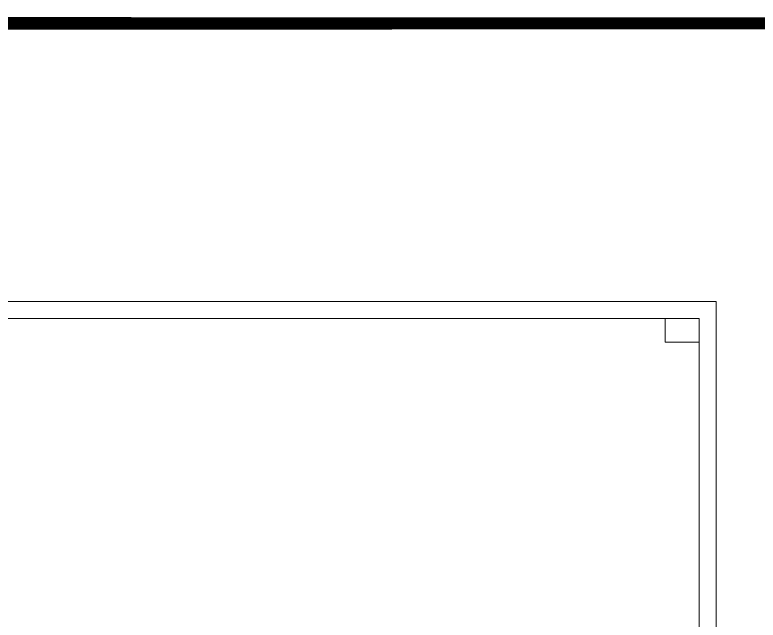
# Model space of a CAD drawing. Header units: metres. Extents: x -443 to 179, y -184 to -91.
# Drawn here: x -166.06 to -144.17, y -157.17 to -139.35 of the extents above; entities that cross this region are included whole.
import ezdxf

# ---------------------------------------------------------------- set-up
doc = ezdxf.new("R2010")
doc.units = ezdxf.units.M
doc.header["$MEASUREMENT"] = 0
doc.layers.add('Level 50', color=7, linetype='Continuous', lineweight=0)

msp = doc.modelspace()

# ---------------------------------------------------------------- linework, layer by layer
at = {"color": 1, "linetype": 'Continuous', "lineweight": 13}
msp.add_lwpolyline([(-442.29268327, -139.59917875, 0.5, 0.2, 0), (179.07218429, -139.59917875, 0.2, 0.2, 0), (179.07218429, -183.59219554, 0.2, 0.2, 0), (-442.29268327, -183.59219554, 0.2, 0.2, 0)], format="xyseb", close=True, dxfattribs=at)
at = {"color": 7, "linetype": 'Continuous', "lineweight": 13}
msp.add_lwpolyline([(-208.40296183, -147.78575835), (-145.40296183, -147.78575835), (-145.40296183, -177.48575835), (-208.40296183, -177.48575835)], close=True, dxfattribs=at)
at = {"layer": 'Level 50', "color": 7, "linetype": 'Continuous', "lineweight": 13}
for p, q in [((-206.40296183, -148.28575835), (-145.90296183, -148.28575835)), ((-146.90296183, -148.98575835), (-146.90296183, -148.28575835)), ((-145.90296183, -176.98575835), (-145.90296183, -148.28575835)), ((-146.90296183, -148.98575835), (-145.90296183, -148.98575835))]:
    msp.add_line(p, q, dxfattribs=at)

doc.saveas('drawing.dxf')
